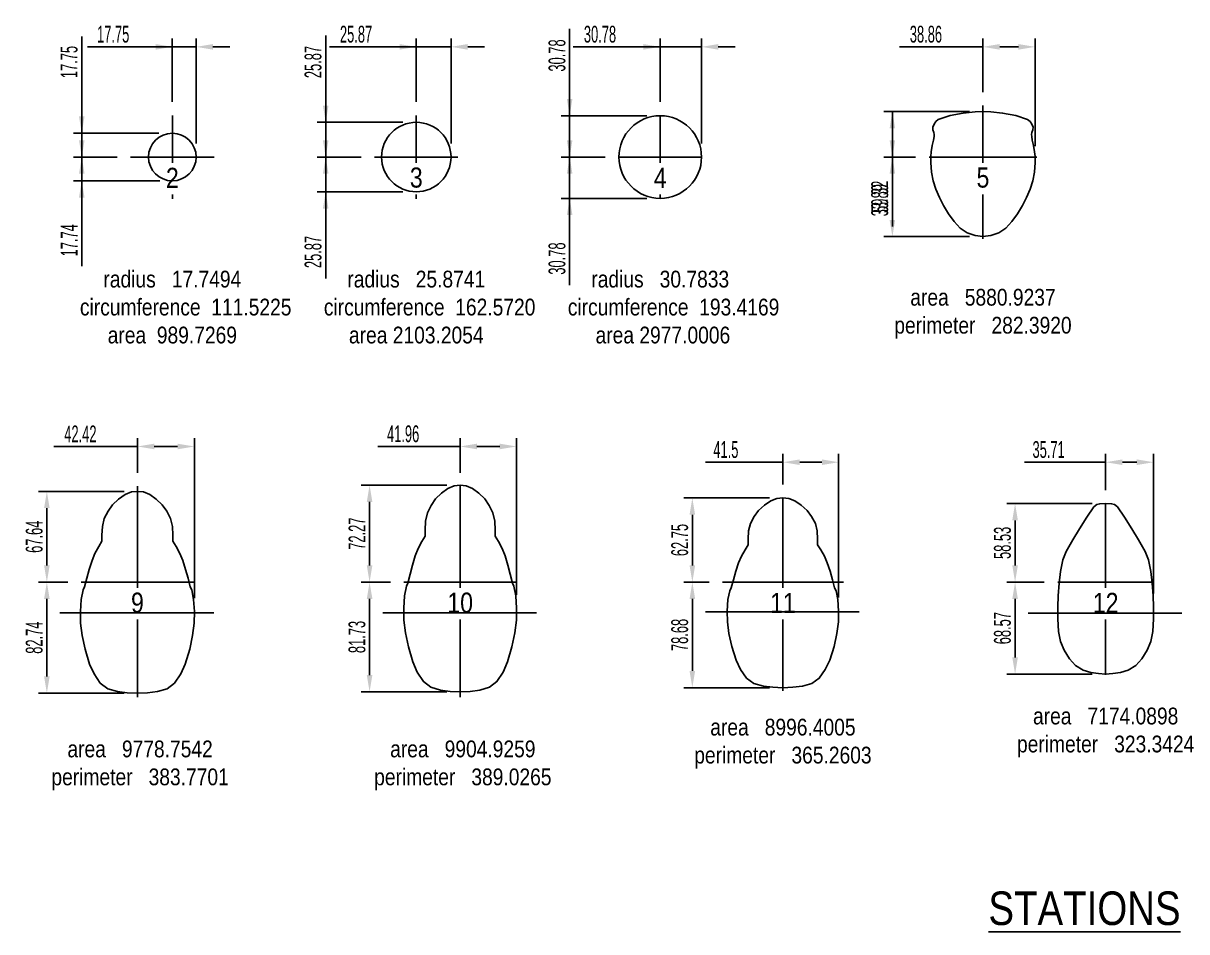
# Model space of a CAD drawing. Header units: centimetres. Extents: x -5325 to 32224, y -11540 to 14619.
# Drawn here: x 23203 to 24070, y 1367 to 2044 of the extents above; entities that cross this region are included whole.
import ezdxf

# ---------------------------------------------------------------- set-up
doc = ezdxf.new("R2010")
doc.units = ezdxf.units.CM
doc.header["$PDMODE"] = 3
doc.header["$PDSIZE"] = -5
doc.layers.get('0').update_dxf_attribs({"color": 10})
doc.styles.add('SEACAD_arial_ttf', font='ARIALN.TTF')
doc.styles.get("Standard").update_dxf_attribs({"font": 'ARIALN.TTF', "width": 0.67})
doc.dimstyles.new('ISO-25', dxfattribs={"dimscale": 5, "dimtxt": 2.5, "dimasz": 2.5, "dimexe": 1.25, "dimexo": 2, "dimtad": 1, "dimdsep": 46, "dimtxsty": 'Standard', "dimcen": 2.5, "dimadec": 0, "dimazin": 0, "dimtfac": 1, "dimtmove": 0, "dimatfit": 3, "dimfxl": 1, "dimarcsym": 0})

# ---------------------------------------------------------------- blocks, each defined once
blk = doc.blocks.new('*D68')
at = {"color": 0, "lineweight": -2}
for p, q in [((24009.92, 1717.17), (23949.33, 1717.17)), ((24009.92, 1696.34), (24009.92, 1723.42)), ((24022.42, 1717.17), (24033.13, 1717.17)), ((24045.63, 1619.41), (24045.63, 1723.42))]:
    blk.add_line(p, q, dxfattribs=at)
at = {"color": 0}
for points in [[(24022.42, 1719.25), (24022.42, 1715.08), (24009.92, 1717.17)], [(24033.13, 1715.08), (24033.13, 1719.25), (24045.63, 1717.17)]]:
    blk.add_solid(points, dxfattribs=at)
at = {"layer": 'Defpoints', "color": 0}
for p in [(24045.63, 1717.17), (24009.92, 1686.34), (24045.63, 1609.41)]:
    blk.add_point(p, dxfattribs=at)
at = {"color": 0, "insert": (23967.42, 1726.54), "char_height": 12.5, "attachment_point": 5}
blk.add_mtext('35.71', dxfattribs=at)
blk = doc.blocks.new('*D69')
at = {"color": 0, "lineweight": -2}
for p, q in [((23999.92, 1686.34), (23936.18, 1686.34)), ((23942.43, 1673.84), (23942.43, 1640.32)), ((23964.2, 1627.82), (23936.18, 1627.82))]:
    blk.add_line(p, q, dxfattribs=at)
at = {"color": 0}
for points in [[(23944.52, 1673.84), (23940.35, 1673.84), (23942.43, 1686.34)], [(23940.35, 1640.32), (23944.52, 1640.32), (23942.43, 1627.82)]]:
    blk.add_solid(points, dxfattribs=at)
at = {"layer": 'Defpoints', "color": 0}
for p in [(24009.92, 1686.34), (23942.43, 1627.82), (23974.2, 1627.82)]:
    blk.add_point(p, dxfattribs=at)
at = {"color": 0, "insert": (23933.06, 1657.08), "char_height": 12.5, "attachment_point": 5, "rotation": 90}
blk.add_mtext('58.53', dxfattribs=at)
blk = doc.blocks.new('*D70')
at = {"color": 0, "lineweight": -2}
for p, q in [((23964.2, 1627.82), (23936.18, 1627.82)), ((23942.43, 1615.32), (23942.43, 1571.75)), ((23999.92, 1559.25), (23936.18, 1559.25))]:
    blk.add_line(p, q, dxfattribs=at)
at = {"color": 0}
for points in [[(23944.52, 1615.32), (23940.35, 1615.32), (23942.43, 1627.82)], [(23940.35, 1571.75), (23944.52, 1571.75), (23942.43, 1559.25)]]:
    blk.add_solid(points, dxfattribs=at)
at = {"layer": 'Defpoints', "color": 0}
for p in [(23974.2, 1627.82), (23942.43, 1559.25), (24009.92, 1559.25)]:
    blk.add_point(p, dxfattribs=at)
at = {"color": 0, "insert": (23933.06, 1593.53), "char_height": 12.5, "attachment_point": 5, "rotation": 90}
blk.add_mtext('68.57', dxfattribs=at)
blk = doc.blocks.new('*D71')
at = {"color": 0, "lineweight": -2}
for p, q in [((23769.45, 1717.17), (23711.86, 1717.17)), ((23769.45, 1700.56), (23769.45, 1723.42)), ((23781.95, 1717.17), (23798.45, 1717.17)), ((23810.95, 1616.29), (23810.95, 1723.42))]:
    blk.add_line(p, q, dxfattribs=at)
at = {"color": 0}
for points in [[(23781.95, 1719.25), (23781.95, 1715.08), (23769.45, 1717.17)], [(23798.45, 1715.08), (23798.45, 1719.25), (23810.95, 1717.17)]]:
    blk.add_solid(points, dxfattribs=at)
at = {"layer": 'Defpoints', "color": 0}
for p in [(23810.95, 1717.17), (23769.45, 1690.56), (23810.95, 1606.29)]:
    blk.add_point(p, dxfattribs=at)
at = {"color": 0, "insert": (23726.95, 1726.54), "char_height": 12.5, "attachment_point": 5}
blk.add_mtext('41.5', dxfattribs=at)
blk = doc.blocks.new('*D72')
at = {"color": 0, "lineweight": -2}
for p, q in [((23759.45, 1690.56), (23695.72, 1690.56)), ((23701.97, 1678.06), (23701.97, 1640.32)), ((23714.38, 1627.82), (23695.72, 1627.82))]:
    blk.add_line(p, q, dxfattribs=at)
at = {"color": 0}
for points in [[(23704.05, 1678.06), (23699.88, 1678.06), (23701.97, 1690.56)], [(23699.88, 1640.32), (23704.05, 1640.32), (23701.97, 1627.82)]]:
    blk.add_solid(points, dxfattribs=at)
at = {"layer": 'Defpoints', "color": 0}
for p in [(23769.45, 1690.56), (23701.97, 1627.82), (23724.38, 1627.82)]:
    blk.add_point(p, dxfattribs=at)
at = {"color": 0, "insert": (23692.59, 1659.19), "char_height": 12.5, "attachment_point": 5, "rotation": 90}
blk.add_mtext('62.75', dxfattribs=at)
blk = doc.blocks.new('*D73')
at = {"color": 0, "lineweight": -2}
for p, q in [((23714.38, 1627.82), (23695.72, 1627.82)), ((23701.97, 1615.32), (23701.97, 1561.64)), ((23759.45, 1549.14), (23695.72, 1549.14))]:
    blk.add_line(p, q, dxfattribs=at)
at = {"color": 0}
for points in [[(23704.05, 1615.32), (23699.88, 1615.32), (23701.97, 1627.82)], [(23699.88, 1561.64), (23704.05, 1561.64), (23701.97, 1549.14)]]:
    blk.add_solid(points, dxfattribs=at)
at = {"layer": 'Defpoints', "color": 0}
for p in [(23724.38, 1627.82), (23701.97, 1549.14), (23769.45, 1549.14)]:
    blk.add_point(p, dxfattribs=at)
at = {"color": 0, "insert": (23692.59, 1588.48), "char_height": 12.5, "attachment_point": 5, "rotation": 90}
blk.add_mtext('78.68', dxfattribs=at)
blk = doc.blocks.new('*D74')
at = {"color": 0, "lineweight": -2}
for p, q in [((23528.99, 1709.25), (23528.99, 1735.15)), ((23570.95, 1618.32), (23570.95, 1735.15)), ((23528.99, 1728.9), (23467.63, 1728.9)), ((23541.49, 1728.9), (23558.45, 1728.9))]:
    blk.add_line(p, q, dxfattribs=at)
at = {"color": 0}
for points in [[(23541.49, 1730.98), (23541.49, 1726.82), (23528.99, 1728.9)], [(23558.45, 1726.82), (23558.45, 1730.98), (23570.95, 1728.9)]]:
    blk.add_solid(points, dxfattribs=at)
at = {"layer": 'Defpoints', "color": 0}
for p in [(23570.95, 1728.9), (23528.99, 1699.25), (23570.95, 1608.32)]:
    blk.add_point(p, dxfattribs=at)
at = {"color": 0, "insert": (23486.49, 1738.28), "char_height": 12.5, "attachment_point": 5}
blk.add_mtext('41.96', dxfattribs=at)
blk = doc.blocks.new('*D75')
at = {"color": 0, "lineweight": -2}
for p, q in [((23518.99, 1700.08), (23455.25, 1700.08)), ((23461.5, 1687.58), (23461.5, 1640.32)), ((23477.03, 1627.82), (23455.25, 1627.82))]:
    blk.add_line(p, q, dxfattribs=at)
at = {"color": 0}
for points in [[(23463.59, 1687.58), (23459.42, 1687.58), (23461.5, 1700.08)], [(23459.42, 1640.32), (23463.59, 1640.32), (23461.5, 1627.82)]]:
    blk.add_solid(points, dxfattribs=at)
at = {"layer": 'Defpoints', "color": 0}
for p in [(23528.99, 1700.08), (23461.5, 1627.82), (23487.03, 1627.82)]:
    blk.add_point(p, dxfattribs=at)
at = {"color": 0, "insert": (23452.13, 1663.95), "char_height": 12.5, "attachment_point": 5, "rotation": 90}
blk.add_mtext('72.27', dxfattribs=at)
blk = doc.blocks.new('*D76')
at = {"color": 0, "lineweight": -2}
for p, q in [((23477.03, 1627.82), (23455.25, 1627.82)), ((23461.5, 1615.32), (23461.5, 1558.59)), ((23518.99, 1546.09), (23455.25, 1546.09))]:
    blk.add_line(p, q, dxfattribs=at)
at = {"color": 0}
for points in [[(23463.59, 1615.32), (23459.42, 1615.32), (23461.5, 1627.82)], [(23459.42, 1558.59), (23463.59, 1558.59), (23461.5, 1546.09)]]:
    blk.add_solid(points, dxfattribs=at)
at = {"layer": 'Defpoints', "color": 0}
for p in [(23487.03, 1627.82), (23461.5, 1546.09), (23528.99, 1546.09)]:
    blk.add_point(p, dxfattribs=at)
at = {"color": 0, "insert": (23452.13, 1586.95), "char_height": 12.5, "attachment_point": 5, "rotation": 90}
blk.add_mtext('81.73', dxfattribs=at)
blk = doc.blocks.new('*D86')
at = {"color": 0, "lineweight": -2}
for p, q in [((23918.5, 1992.99), (23918.5, 2032.91)), ((23957.36, 1952.67), (23957.36, 2032.91)), ((23918.5, 2026.66), (23856.34, 2026.66)), ((23931, 2026.66), (23944.86, 2026.66))]:
    blk.add_line(p, q, dxfattribs=at)
at = {"color": 0}
for points in [[(23931, 2028.74), (23931, 2024.57), (23918.5, 2026.66)], [(23944.86, 2024.57), (23944.86, 2028.74), (23957.36, 2026.66)]]:
    blk.add_solid(points, dxfattribs=at)
at = {"layer": 'Defpoints', "color": 0}
for p in [(23957.36, 2026.66), (23918.5, 1982.99), (23957.36, 1942.67)]:
    blk.add_point(p, dxfattribs=at)
at = {"color": 0, "insert": (23876, 2036.03), "char_height": 12.5, "attachment_point": 5}
blk.add_mtext('38.86', dxfattribs=at)
blk = doc.blocks.new('*D87')
at = {"color": 0, "lineweight": -2}
for p, q in [((23908.5, 1978.46), (23844.76, 1978.46)), ((23851.01, 1978.46), (23851.01, 1892.75)), ((23851.01, 1965.96), (23851.01, 1957.07)), ((23868.35, 1944.57), (23844.76, 1944.57))]:
    blk.add_line(p, q, dxfattribs=at)
at = {"color": 0}
for points in [[(23853.1, 1965.96), (23848.93, 1965.96), (23851.01, 1978.46)], [(23848.93, 1957.07), (23853.1, 1957.07), (23851.01, 1944.57)]]:
    blk.add_solid(points, dxfattribs=at)
at = {"layer": 'Defpoints', "color": 0}
for p in [(23918.5, 1978.46), (23851.01, 1944.57), (23878.35, 1944.57)]:
    blk.add_point(p, dxfattribs=at)
at = {"color": 0, "insert": (23841.64, 1912.41), "char_height": 12.5, "attachment_point": 5, "rotation": 90}
blk.add_mtext('33.89', dxfattribs=at)
blk = doc.blocks.new('*D88')
at = {"color": 0, "lineweight": -2}
for p, q in [((23862.65, 1944.57), (23844.76, 1944.57)), ((23851.01, 1932.07), (23851.01, 1897.75)), ((23908.5, 1885.25), (23844.76, 1885.25))]:
    blk.add_line(p, q, dxfattribs=at)
at = {"color": 0}
for points in [[(23853.1, 1932.07), (23848.93, 1932.07), (23851.01, 1944.57)], [(23848.93, 1897.75), (23853.1, 1897.75), (23851.01, 1885.25)]]:
    blk.add_solid(points, dxfattribs=at)
at = {"layer": 'Defpoints', "color": 0}
for p in [(23872.65, 1944.57), (23851.01, 1885.25), (23918.5, 1885.25)]:
    blk.add_point(p, dxfattribs=at)
at = {"color": 0, "insert": (23841.64, 1914.91), "char_height": 12.5, "attachment_point": 5, "rotation": 90}
blk.add_mtext('59.32', dxfattribs=at)
blk = doc.blocks.new('*D89')
at = {"color": 0, "lineweight": -2}
for p, q in [((23678.03, 1985.61), (23678.03, 2032.91)), ((23708.82, 1954.57), (23708.82, 2032.91)), ((23678.03, 2026.66), (23613.28, 2026.66)), ((23665.53, 2026.66), (23653.03, 2026.66)), ((23678.03, 2026.66), (23708.82, 2026.66)), ((23721.32, 2026.66), (23733.82, 2026.66))]:
    blk.add_line(p, q, dxfattribs=at)
at = {"color": 0}
for points in [[(23665.53, 2024.57), (23665.53, 2028.74), (23678.03, 2026.66)], [(23721.32, 2028.74), (23721.32, 2024.57), (23708.82, 2026.66)]]:
    blk.add_solid(points, dxfattribs=at)
at = {"layer": 'Defpoints', "color": 0}
for p in [(23708.82, 2026.66), (23678.03, 1975.61), (23708.82, 1944.57)]:
    blk.add_point(p, dxfattribs=at)
at = {"color": 0, "insert": (23633.16, 2036.03), "char_height": 12.5, "attachment_point": 5}
blk.add_mtext('30.78', dxfattribs=at)
blk = doc.blocks.new('*D90')
at = {"color": 0, "lineweight": -2}
for p, q in [((23610.55, 1975.35), (23610.55, 2040.1)), ((23610.55, 1987.85), (23610.55, 2000.35)), ((23668.03, 1975.35), (23604.3, 1975.35)), ((23610.55, 1975.35), (23610.55, 1944.57)), ((23636.99, 1944.57), (23604.3, 1944.57)), ((23610.55, 1932.07), (23610.55, 1919.57))]:
    blk.add_line(p, q, dxfattribs=at)
at = {"color": 0}
for points in [[(23608.47, 1987.85), (23612.63, 1987.85), (23610.55, 1975.35)], [(23612.63, 1932.07), (23608.47, 1932.07), (23610.55, 1944.57)]]:
    blk.add_solid(points, dxfattribs=at)
at = {"layer": 'Defpoints', "color": 0}
for p in [(23678.03, 1975.35), (23610.55, 1944.57), (23646.99, 1944.57)]:
    blk.add_point(p, dxfattribs=at)
at = {"color": 0, "insert": (23601.17, 2020.22), "char_height": 12.5, "attachment_point": 5, "rotation": 90}
blk.add_mtext('30.78', dxfattribs=at)
blk = doc.blocks.new('*D91')
at = {"color": 0, "lineweight": -2}
for p, q in [((23610.55, 1957.07), (23610.55, 1969.57)), ((23636.99, 1944.57), (23604.3, 1944.57)), ((23610.55, 1944.57), (23610.55, 1849.03)), ((23610.55, 1944.57), (23610.55, 1913.78)), ((23668.03, 1913.78), (23604.3, 1913.78))]:
    blk.add_line(p, q, dxfattribs=at)
at = {"color": 0}
for points in [[(23608.47, 1957.07), (23612.63, 1957.07), (23610.55, 1944.57)], [(23612.63, 1901.28), (23608.47, 1901.28), (23610.55, 1913.78)]]:
    blk.add_solid(points, dxfattribs=at)
at = {"layer": 'Defpoints', "color": 0}
for p in [(23646.99, 1944.57), (23610.55, 1913.78), (23678.03, 1913.78)]:
    blk.add_point(p, dxfattribs=at)
at = {"color": 0, "insert": (23601.17, 1868.91), "char_height": 12.5, "attachment_point": 5, "rotation": 90}
blk.add_mtext('30.78', dxfattribs=at)
blk = doc.blocks.new('*D97')
at = {"color": 0, "lineweight": -2}
for p, q in [((23496.28, 1985.61), (23496.28, 2032.91)), ((23522.15, 1954.57), (23522.15, 2032.91)), ((23496.28, 2026.66), (23431.53, 2026.66)), ((23483.78, 2026.66), (23471.28, 2026.66)), ((23496.28, 2026.66), (23522.15, 2026.66)), ((23534.65, 2026.66), (23547.15, 2026.66))]:
    blk.add_line(p, q, dxfattribs=at)
at = {"color": 0}
for points in [[(23483.78, 2024.57), (23483.78, 2028.74), (23496.28, 2026.66)], [(23534.65, 2028.74), (23534.65, 2024.57), (23522.15, 2026.66)]]:
    blk.add_solid(points, dxfattribs=at)
at = {"layer": 'Defpoints', "color": 0}
for p in [(23522.15, 2026.66), (23496.28, 1975.61), (23522.15, 1944.57)]:
    blk.add_point(p, dxfattribs=at)
at = {"color": 0, "insert": (23451.4, 2036.03), "char_height": 12.5, "attachment_point": 5}
blk.add_mtext('25.87', dxfattribs=at)
blk = doc.blocks.new('*D98')
at = {"color": 0, "lineweight": -2}
for p, q in [((23428.79, 1970.44), (23428.79, 2035.23)), ((23428.79, 1982.94), (23428.79, 1995.44)), ((23486.28, 1970.44), (23422.54, 1970.44)), ((23428.79, 1970.44), (23428.79, 1944.57)), ((23455.23, 1944.57), (23422.54, 1944.57)), ((23428.79, 1932.07), (23428.79, 1919.57))]:
    blk.add_line(p, q, dxfattribs=at)
at = {"color": 0}
for points in [[(23426.71, 1982.94), (23430.88, 1982.94), (23428.79, 1970.44)], [(23430.88, 1932.07), (23426.71, 1932.07), (23428.79, 1944.57)]]:
    blk.add_solid(points, dxfattribs=at)
at = {"layer": 'Defpoints', "color": 0}
for p in [(23496.28, 1970.44), (23428.79, 1944.57), (23465.23, 1944.57)]:
    blk.add_point(p, dxfattribs=at)
at = {"color": 0, "insert": (23419.42, 2015.35), "char_height": 12.5, "attachment_point": 5, "rotation": 90}
blk.add_mtext('25.87', dxfattribs=at)
blk = doc.blocks.new('*D99')
at = {"color": 0, "lineweight": -2}
for p, q in [((23428.79, 1957.07), (23428.79, 1969.57)), ((23455.23, 1944.57), (23422.54, 1944.57)), ((23428.79, 1944.57), (23428.79, 1853.94)), ((23428.79, 1944.57), (23428.79, 1918.69)), ((23486.28, 1918.69), (23422.54, 1918.69))]:
    blk.add_line(p, q, dxfattribs=at)
at = {"color": 0}
for points in [[(23426.71, 1957.07), (23430.88, 1957.07), (23428.79, 1944.57)], [(23430.88, 1906.19), (23426.71, 1906.19), (23428.79, 1918.69)]]:
    blk.add_solid(points, dxfattribs=at)
at = {"layer": 'Defpoints', "color": 0}
for p in [(23465.23, 1944.57), (23428.79, 1918.69), (23496.28, 1918.69)]:
    blk.add_point(p, dxfattribs=at)
at = {"color": 0, "insert": (23419.42, 1873.82), "char_height": 12.5, "attachment_point": 5, "rotation": 90}
blk.add_mtext('25.87', dxfattribs=at)
blk = doc.blocks.new('*D100')
at = {"color": 0, "lineweight": -2}
for p, q in [((23314.52, 1985.61), (23314.52, 2032.91)), ((23332.27, 1954.57), (23332.27, 2032.91)), ((23314.52, 2026.66), (23251.37, 2026.66)), ((23302.02, 2026.66), (23289.52, 2026.66)), ((23314.52, 2026.66), (23332.27, 2026.66)), ((23344.77, 2026.66), (23357.27, 2026.66))]:
    blk.add_line(p, q, dxfattribs=at)
at = {"color": 0}
for points in [[(23302.02, 2024.57), (23302.02, 2028.74), (23314.52, 2026.66)], [(23344.77, 2028.74), (23344.77, 2024.57), (23332.27, 2026.66)]]:
    blk.add_solid(points, dxfattribs=at)
at = {"layer": 'Defpoints', "color": 0}
for p in [(23332.27, 2026.66), (23314.52, 1975.61), (23332.27, 1944.57)]:
    blk.add_point(p, dxfattribs=at)
at = {"color": 0, "insert": (23270.45, 2036.03), "char_height": 12.5, "attachment_point": 5}
blk.add_mtext('17.75', dxfattribs=at)
blk = doc.blocks.new('*D101')
at = {"color": 0, "lineweight": -2}
for p, q in [((23247.04, 1962.32), (23247.04, 2034.43)), ((23247.04, 1974.82), (23247.04, 1987.32)), ((23304.52, 1962.32), (23240.79, 1962.32)), ((23247.04, 1962.32), (23247.04, 1944.57)), ((23273.48, 1944.57), (23240.79, 1944.57)), ((23247.04, 1932.07), (23247.04, 1919.57))]:
    blk.add_line(p, q, dxfattribs=at)
at = {"color": 0}
for points in [[(23244.96, 1974.82), (23249.12, 1974.82), (23247.04, 1962.32)], [(23249.12, 1932.07), (23244.96, 1932.07), (23247.04, 1944.57)]]:
    blk.add_solid(points, dxfattribs=at)
at = {"layer": 'Defpoints', "color": 0}
for p in [(23314.52, 1962.32), (23247.04, 1944.57), (23283.48, 1944.57)]:
    blk.add_point(p, dxfattribs=at)
at = {"color": 0, "insert": (23237.66, 2015.35), "char_height": 12.5, "attachment_point": 5, "rotation": 90}
blk.add_mtext('17.75', dxfattribs=at)
blk = doc.blocks.new('*D102')
at = {"color": 0, "lineweight": -2}
for p, q in [((23247.04, 1957.07), (23247.04, 1969.57)), ((23273.48, 1944.57), (23240.79, 1944.57)), ((23247.04, 1944.57), (23247.04, 1863.24)), ((23247.04, 1944.57), (23247.04, 1926.83)), ((23305.12, 1926.83), (23240.79, 1926.83))]:
    blk.add_line(p, q, dxfattribs=at)
at = {"color": 0}
for points in [[(23244.96, 1957.07), (23249.12, 1957.07), (23247.04, 1944.57)], [(23249.12, 1914.33), (23244.96, 1914.33), (23247.04, 1926.83)]]:
    blk.add_solid(points, dxfattribs=at)
at = {"layer": 'Defpoints', "color": 0}
for p in [(23283.48, 1944.57), (23247.04, 1926.83), (23315.12, 1926.83)]:
    blk.add_point(p, dxfattribs=at)
at = {"color": 0, "insert": (23237.66, 1882.53), "char_height": 12.5, "attachment_point": 5, "rotation": 90}
blk.add_mtext('17.74', dxfattribs=at)
blk = doc.blocks.new('*D114')
at = {"color": 0, "lineweight": -2}
for p, q in [((23288.52, 1709.25), (23288.52, 1735.15)), ((23330.95, 1615.85), (23330.95, 1735.15)), ((23288.52, 1728.9), (23226.15, 1728.9)), ((23301.02, 1728.9), (23318.45, 1728.9))]:
    blk.add_line(p, q, dxfattribs=at)
at = {"color": 0}
for points in [[(23301.02, 1730.98), (23301.02, 1726.82), (23288.52, 1728.9)], [(23318.45, 1726.82), (23318.45, 1730.98), (23330.95, 1728.9)]]:
    blk.add_solid(points, dxfattribs=at)
at = {"layer": 'Defpoints', "color": 0}
for p in [(23330.95, 1728.9), (23288.52, 1699.25), (23330.95, 1605.85)]:
    blk.add_point(p, dxfattribs=at)
at = {"color": 0, "insert": (23246.02, 1738.28), "char_height": 12.5, "attachment_point": 5}
blk.add_mtext('42.42', dxfattribs=at)
blk = doc.blocks.new('*D115')
at = {"color": 0, "lineweight": -2}
for p, q in [((23278.52, 1695.46), (23214.79, 1695.46)), ((23221.04, 1682.96), (23221.04, 1640.32)), ((23236.56, 1627.82), (23214.79, 1627.82))]:
    blk.add_line(p, q, dxfattribs=at)
at = {"color": 0}
for points in [[(23223.12, 1682.96), (23218.95, 1682.96), (23221.04, 1695.46)], [(23218.95, 1640.32), (23223.12, 1640.32), (23221.04, 1627.82)]]:
    blk.add_solid(points, dxfattribs=at)
at = {"layer": 'Defpoints', "color": 0}
for p in [(23288.52, 1695.46), (23221.04, 1627.82), (23246.56, 1627.82)]:
    blk.add_point(p, dxfattribs=at)
at = {"color": 0, "insert": (23211.66, 1661.64), "char_height": 12.5, "attachment_point": 5, "rotation": 90}
blk.add_mtext('67.64', dxfattribs=at)
blk = doc.blocks.new('*D116')
at = {"color": 0, "lineweight": -2}
for p, q in [((23236.56, 1627.82), (23214.79, 1627.82)), ((23221.04, 1615.32), (23221.04, 1557.58)), ((23278.52, 1545.08), (23214.79, 1545.08))]:
    blk.add_line(p, q, dxfattribs=at)
at = {"color": 0}
for points in [[(23223.12, 1615.32), (23218.95, 1615.32), (23221.04, 1627.82)], [(23218.95, 1557.58), (23223.12, 1557.58), (23221.04, 1545.08)]]:
    blk.add_solid(points, dxfattribs=at)
at = {"layer": 'Defpoints', "color": 0}
for p in [(23246.56, 1627.82), (23221.04, 1545.08), (23288.52, 1545.08)]:
    blk.add_point(p, dxfattribs=at)
at = {"color": 0, "insert": (23211.66, 1586.45), "char_height": 12.5, "attachment_point": 5, "rotation": 90}
blk.add_mtext('82.74', dxfattribs=at)

msp = doc.modelspace()

# ---------------------------------------------------------------- linework, layer by layer
at = {"color": 6}
for p, q in [((23918.499, 1940.249), (23918.499, 1982.987)), ((23314.523, 1940.249), (23314.523, 1975.612)), ((23496.278, 1940.249), (23496.278, 1975.612)), ((23678.034, 1940.249), (23678.034, 1975.612)), ((23283.477, 1944.566), (23345.569, 1944.566)), ((23465.232, 1944.566), (23527.324, 1944.566)), ((23646.988, 1944.566), (23709.079, 1944.566)), ((23878.355, 1944.566), (23958.642, 1944.566)), ((23314.523, 1913.52), (23314.523, 1916.743)), ((23496.278, 1913.52), (23496.278, 1916.743)), ((23678.034, 1913.52), (23678.034, 1916.743)), ((23918.499, 1883.621), (23918.499, 1916.743)), ((23288.522, 1623.499), (23288.522, 1699.25)), ((23528.987, 1623.499), (23528.987, 1699.25)), ((23769.452, 1623.499), (23769.452, 1690.451)), ((24009.917, 1623.499), (24009.917, 1686.573)), ((23246.563, 1627.817), (23330.48, 1627.817)), ((23487.028, 1627.817), (23570.945, 1627.817)), ((23724.377, 1627.817), (23814.527, 1627.817)), ((23724.377, 1627.817), (23814.527, 1627.817)), ((23974.196, 1627.817), (24045.638, 1627.817)), ((23288.522, 1542.113), (23288.522, 1599.994)), ((23528.987, 1542.113), (23528.987, 1599.994)), ((23769.452, 1546.839), (23769.452, 1599.994)), ((24009.917, 1558.814), (24009.917, 1599.994))]:
    msp.add_line(p, q, dxfattribs=at)
at = {"color": 1}
for p, q in [((23230.811, 1605.061), (23345.343, 1605.061)), ((23471.276, 1605.061), (23585.808, 1605.061)), ((23711.741, 1605.755), (23826.273, 1605.755)), ((23952.206, 1604.664), (24066.738, 1604.664))]:
    msp.add_line(p, q, dxfattribs=at)
at = {"color": 6}
for points in [[(23947.92, 1908.431), (23944.176, 1902.207), (23940.07, 1896.594), (23935.454, 1891.522), (23930.305, 1888.169), (23924.358, 1886.106), (23918.499, 1885.246), (23912.64, 1886.106), (23906.692, 1888.169), (23901.543, 1891.522), (23896.927, 1896.594), (23892.821, 1902.207), (23889.078, 1908.431), (23886.111, 1914.45), (23883.362, 1920.612), (23881.303, 1926.925), (23880.045, 1933.238), (23879.637, 1940.419), (23879.637, 1944.913), (23880.001, 1948.526), (23880.729, 1953.109), (23881.729, 1957.074), (23882.184, 1959.949), (23882.256, 1961.281), (23881.967, 1962.823), (23881.243, 1964.716), (23881.025, 1966.75), (23882.039, 1969.133), (23883.27, 1970.956), (23885.225, 1972.569), (23894.057, 1975.514), (23903.831, 1977.336), (23912.736, 1978.178), (23918.499, 1978.458), (23924.262, 1978.178), (23933.167, 1977.336), (23942.94, 1975.514), (23951.773, 1972.569), (23953.727, 1970.956), (23954.958, 1969.133), (23955.972, 1966.75), (23955.755, 1964.716), (23955.031, 1962.823), (23954.741, 1961.281), (23954.813, 1959.949), (23955.268, 1957.074), (23956.269, 1953.109), (23956.997, 1948.526), (23957.361, 1944.913), (23957.361, 1940.419), (23956.952, 1933.238), (23955.694, 1926.925), (23953.635, 1920.612), (23950.886, 1914.45)], [(23564.204, 1568.35), (23560.939, 1560.821), (23556.397, 1553.784), (23550.81, 1549.451), (23543.662, 1547.329), (23536.513, 1546.444), (23528.987, 1546.091), (23521.46, 1546.444), (23514.312, 1547.329), (23507.164, 1549.451), (23501.576, 1553.784), (23497.034, 1560.821), (23493.77, 1568.35), (23490.413, 1579.592), (23488.361, 1590.131), (23487.13, 1599.547), (23487.024, 1608.32), (23487.553, 1617.662), (23488.929, 1624.84), (23490.094, 1627.119), (23491.686, 1633.753), (23493.455, 1640.551), (23495.531, 1647.337), (23497.69, 1652.778), (23500.428, 1658.106), (23502.85, 1662.073), (23502.864, 1666.569), (23503.163, 1673.259), (23504.538, 1679.435), (23507.347, 1684.967), (23510.694, 1689.856), (23515.117, 1694.231), (23519.899, 1697.64), (23524.501, 1699.635), (23528.987, 1700.085), (23533.473, 1699.635), (23538.075, 1697.64), (23542.857, 1694.231), (23547.28, 1689.856), (23550.627, 1684.967), (23553.436, 1679.435), (23554.811, 1673.259), (23555.11, 1666.569), (23555.123, 1662.073), (23557.546, 1658.106), (23560.284, 1652.778), (23562.443, 1647.337), (23564.519, 1640.551), (23566.288, 1633.753), (23567.88, 1627.119), (23569.044, 1624.84), (23570.42, 1617.662), (23570.95, 1608.32), (23570.844, 1599.547), (23569.613, 1590.131), (23567.561, 1579.592)], [(23297.71, 1693.073), (23302.544, 1689.744), (23307.016, 1685.472), (23310.399, 1680.697), (23313.24, 1675.295), (23314.629, 1669.264), (23314.932, 1662.731), (23314.946, 1658.34), (23317.394, 1654.466), (23320.163, 1649.264), (23322.346, 1643.95), (23324.444, 1637.324), (23326.233, 1630.685), (23327.842, 1624.206), (23329.019, 1621.981), (23330.411, 1614.972), (23330.946, 1605.849), (23330.839, 1597.282), (23329.594, 1588.087), (23327.52, 1577.795), (23324.126, 1566.817), (23320.826, 1559.465), (23316.233, 1552.593), (23310.585, 1548.362), (23303.358, 1546.289), (23296.131, 1545.426), (23288.522, 1545.08), (23280.913, 1545.426), (23273.686, 1546.289), (23266.459, 1548.362), (23260.81, 1552.593), (23256.218, 1559.465), (23252.918, 1566.817), (23249.524, 1577.795), (23247.45, 1588.087), (23246.205, 1597.282), (23246.098, 1605.849), (23246.633, 1614.972), (23248.024, 1621.981), (23249.201, 1624.206), (23250.811, 1630.685), (23252.599, 1637.324), (23254.698, 1643.95), (23256.881, 1649.264), (23259.649, 1654.466), (23262.098, 1658.34), (23262.112, 1662.731), (23262.414, 1669.264), (23263.804, 1675.295), (23266.644, 1680.697), (23270.028, 1685.472), (23274.5, 1689.744), (23279.334, 1693.073), (23283.987, 1695.02), (23288.522, 1695.46), (23293.057, 1695.02)], [(23801.053, 1562.668), (23796.561, 1556.206), (23791.035, 1552.226), (23783.965, 1550.277), (23776.896, 1549.465), (23769.452, 1549.14), (23762.008, 1549.465), (23754.938, 1550.277), (23747.869, 1552.226), (23742.343, 1556.206), (23737.85, 1562.668), (23734.622, 1569.582), (23731.302, 1579.906), (23729.273, 1589.585), (23728.055, 1598.233), (23727.95, 1606.29), (23728.474, 1614.869), (23729.835, 1621.461), (23730.986, 1623.554), (23732.561, 1629.646), (23734.31, 1635.89), (23736.363, 1642.121), (23738.499, 1647.118), (23741.207, 1652.011), (23743.603, 1655.655), (23743.616, 1659.783), (23743.912, 1665.927), (23745.271, 1671.599), (23748.05, 1676.68), (23751.36, 1681.17), (23755.735, 1685.187), (23760.464, 1688.318), (23765.016, 1690.15), (23769.452, 1690.563), (23773.888, 1690.15), (23778.44, 1688.318), (23783.169, 1685.187), (23787.544, 1681.17), (23790.854, 1676.68), (23793.632, 1671.599), (23794.992, 1665.927), (23795.288, 1659.783), (23795.301, 1655.655), (23797.697, 1652.011), (23800.405, 1647.118), (23802.54, 1642.121), (23804.594, 1635.89), (23806.343, 1629.646), (23807.918, 1623.554), (23809.069, 1621.461), (23810.43, 1614.869), (23810.954, 1606.29), (23810.849, 1598.233), (23809.631, 1589.585), (23807.602, 1579.906), (23804.282, 1569.582)], [(24036.946, 1570.738), (24032.349, 1565.77), (24026.767, 1562.331), (24021.021, 1560.516), (24015.192, 1559.656), (24009.917, 1559.246), (24004.642, 1559.656), (23998.813, 1560.516), (23993.067, 1562.331), (23987.485, 1565.77), (23982.888, 1570.738), (23978.948, 1577.043), (23976.164, 1583.491), (23974.673, 1590.973), (23974.207, 1600.407), (23974.207, 1609.407), (23974.525, 1617.628), (23975.193, 1626.964), (23976.244, 1635.856), (23978.058, 1644.414), (23980.452, 1650.528), (23985.467, 1659.282), (23990.482, 1667.418), (23995.877, 1676.173), (24001.196, 1683.955), (24003.4, 1685.724), (24005.451, 1686.166), (24009.917, 1686.343), (24014.383, 1686.166), (24016.434, 1685.724), (24018.638, 1683.955), (24023.957, 1676.173), (24029.352, 1667.418), (24034.367, 1659.282), (24039.382, 1650.528), (24041.775, 1644.414), (24043.59, 1635.856), (24044.641, 1626.964), (24045.309, 1617.628), (24045.627, 1609.407), (24045.627, 1600.407), (24045.161, 1590.973), (24043.67, 1583.491), (24040.886, 1577.043)]]:
    msp.add_lwpolyline(points, close=True, dxfattribs=at)
for centre, radius in [((23496.278, 1944.566), 25.874), ((23678.034, 1944.566), 30.783), ((23314.523, 1944.566), 17.749)]:
    msp.add_circle(centre, radius, dxfattribs=at)

# ---------------------------------------------------------------- texts
at = {"color": 5, "char_height": 15, "width": 156.80253, "attachment_point": 8, "style": 'SEACAD_arial_ttf'}
for s, insert in [('2', (23314.523, 1921.571)), ('3', (23496.278, 1921.571)), ('4', (23678.034, 1921.571)), ('5', (23918.499, 1921.571)), ('9', (23288.522, 1604.822)), ('10', (23528.987, 1604.822)), ('11', (23769.452, 1604.822)), ('12', (24009.917, 1604.822))]:
    msp.add_mtext(s, dxfattribs=dict(at, insert=insert))
at = {"color": 7, "char_height": 12.5, "width": 213.51501, "attachment_point": 5, "style": 'SEACAD_arial_ttf'}
for s, insert in [('radius   17.7494\\P     circumference  111.5225\\Parea  989.7269', (23314.523, 1832.686)), ('radius   25.8741\\P     circumference  162.5720\\Parea 2103.2054', (23496.278, 1832.686)), ('radius   30.7833\\P     circumference  193.4169\\P area 2977.0006', (23678.034, 1832.686)), ('area   5880.9237\\Pperimeter   282.3920', (23918.499, 1827.794)), ('area   7174.0898\\Pperimeter   323.3424', (24009.917, 1515.763)), ('area   8996.4005\\Pperimeter   365.2603', (23769.452, 1507.489)), ('area   9778.7542\\Pperimeter   383.7701', (23290.493, 1491.246)), ('area   9904.9259\\Pperimeter   389.0265', (23530.958, 1491.246))]:
    msp.add_mtext(s, dxfattribs=dict(at, insert=insert))
at = {"color": 0, "insert": (23994.154, 1371.982), "char_height": 25, "width": 156.80253, "attachment_point": 8, "style": 'SEACAD_arial_ttf'}
msp.add_mtext('{\\LSTATIONS}', dxfattribs=at)

# ---------------------------------------------------------------- dimensions: what is measured, and where the dimension line sits
at = {"color": 1}
for base, p1, p2, picture, middle in [((23332.272, 2026.658), (23314.523, 1975.612), (23332.272, 1944.566), '*D100', (23270.446, 2026.658)), ((23522.152, 2026.658), (23496.278, 1975.612), (23522.152, 1944.566), '*D97', (23451.403, 2026.658)), ((23708.817, 2026.658), (23678.034, 1975.612), (23708.817, 1944.566), '*D89', (23633.159, 2026.658)), ((23957.361, 2026.658), (23918.499, 1982.987), (23957.361, 1942.666), '*D86', (23876, 2026.658)), ((23330.946, 1728.901), (23288.522, 1699.25), (23330.946, 1605.849), '*D114', (23246.023, 1728.901)), ((23570.95, 1728.901), (23528.987, 1699.25), (23570.95, 1608.32), '*D74', (23486.488, 1728.901)), ((23810.954, 1717.166), (23769.452, 1690.563), (23810.954, 1606.29), '*D71', (23726.953, 1717.166)), ((24045.627, 1717.166), (24009.917, 1686.343), (24045.627, 1609.407), '*D68', (23967.418, 1717.166))]:
    dim = msp.add_linear_dim(base=base, p1=p1, p2=p2, dimstyle='ISO-25', dxfattribs=at)
    dim.commit()
    dim.dimension.update_dxf_attribs({"geometry": picture, "text_midpoint": middle, "dimtype": 160})
for base, p1, p2, picture, middle in [((23610.549, 1944.566), (23678.034, 1975.349), (23646.988, 1944.566), '*D90', (23610.549, 2020.224)), ((23247.038, 1944.566), (23314.523, 1962.315), (23283.477, 1944.566), '*D101', (23247.038, 2015.351)), ((23428.794, 1944.566), (23496.278, 1970.44), (23465.232, 1944.566), '*D98', (23428.794, 2015.351))]:
    dim = msp.add_linear_dim(base=base, p1=p1, p2=p2, angle=90, dimstyle='ISO-25', dxfattribs=at)
    dim.commit()
    dim.dimension.update_dxf_attribs({"geometry": picture, "text_midpoint": middle, "dimtype": 160})
for base, p1, p2, picture, middle in [((23851.014, 1944.566), (23918.499, 1978.458), (23878.355, 1944.566), '*D87', (23841.639, 1912.409)), ((23461.502, 1627.817), (23528.987, 1700.085), (23487.028, 1627.817), '*D75', (23452.127, 1663.951)), ((23221.037, 1627.817), (23288.522, 1695.46), (23246.563, 1627.817), '*D115', (23211.662, 1661.638)), ((23701.967, 1627.817), (23769.452, 1690.563), (23724.377, 1627.817), '*D72', (23692.592, 1659.19)), ((23942.432, 1627.817), (24009.917, 1686.343), (23974.196, 1627.817), '*D69', (23933.057, 1657.08))]:
    dim = msp.add_linear_dim(base=base, p1=p1, p2=p2, angle=90, dimstyle='ISO-25', dxfattribs=at)
    dim.commit()
    dim.dimension.update_dxf_attribs({"geometry": picture, "text_midpoint": middle})
at = {"color": 5}
for base, p1, p2, picture, middle in [((23247.038, 1926.826), (23283.477, 1944.566), (23315.12, 1926.826), '*D102', (23237.663, 1882.531)), ((23428.794, 1918.692), (23465.232, 1944.566), (23496.278, 1918.692), '*D99', (23419.419, 1873.817)), ((23610.549, 1913.783), (23646.988, 1944.566), (23678.034, 1913.783), '*D91', (23601.174, 1868.908)), ((23851.014, 1885.246), (23872.655, 1944.566), (23918.499, 1885.246), '*D88', (23841.639, 1914.906)), ((23221.037, 1545.08), (23246.563, 1627.817), (23288.522, 1545.08), '*D116', (23211.662, 1586.449)), ((23461.502, 1546.091), (23487.028, 1627.817), (23528.987, 1546.091), '*D76', (23452.127, 1586.954)), ((23701.967, 1549.14), (23724.377, 1627.817), (23769.452, 1549.14), '*D73', (23692.592, 1588.478)), ((23942.432, 1559.246), (23974.196, 1627.817), (24009.917, 1559.246), '*D70', (23933.057, 1593.532))]:
    dim = msp.add_linear_dim(base=base, p1=p1, p2=p2, angle=90, dimstyle='ISO-25', dxfattribs=at)
    dim.commit()
    dim.dimension.update_dxf_attribs({"geometry": picture, "text_midpoint": middle})

doc.saveas('drawing.dxf')
